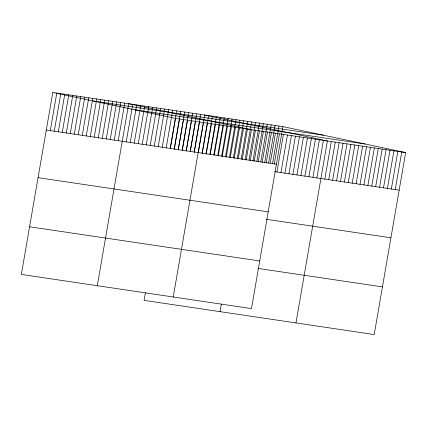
<?xml version="1.0" encoding="UTF-8"?>
<svg xmlns="http://www.w3.org/2000/svg" width="427" height="427" viewBox="0 0 427 427"><rect width="100%" height="100%" fill="white"/><g stroke="black" fill="none" stroke-linecap="round" stroke-linejoin="round"><path stroke-width="0.64" d="M52.783 92.451L21.35 274.428L251.487 308.609L282.92 126.632L52.783 92.451L175.513 118.391L405.65 152.572L374.217 334.549L144.08 300.368L145.415 292.628M50.29 130.614L56.78 93.043M54.288 131.206L60.778 93.636M58.285 131.799L64.776 94.228M62.283 132.391L68.774 94.821M66.281 132.989L72.766 95.418M70.279 133.582L76.764 96.011M74.271 134.174L80.762 96.603M78.269 134.767L84.76 97.196M82.267 135.364L88.757 97.794M86.265 135.957L92.755 98.386M90.262 136.549L96.753 98.979M94.26 137.142L100.751 99.571M98.258 137.74L104.743 100.164M102.256 138.332L108.741 100.761M106.248 138.924L112.739 101.354M110.246 139.517L116.736 101.946M114.244 140.109L120.734 102.539M118.242 140.707L124.732 103.137M97.297 285.706L128.73 103.729L251.46 129.669L246.198 160.12M126.237 141.892L132.728 104.321M130.235 142.485L136.725 104.914M134.233 143.082L140.718 105.512M138.225 143.675L144.716 106.104M142.223 144.267L148.713 106.697M146.221 144.86L152.711 107.289M150.219 145.458L156.709 107.882M154.216 146.05L160.707 108.479M158.214 146.642L164.705 109.072M162.212 147.235L168.702 109.664M166.21 147.827L172.695 110.257M170.202 148.425L176.693 110.855M170.256 148.836L175.513 118.391M174.2 149.018L180.69 111.447M174.253 149.429L179.511 118.984M178.198 149.61L184.688 112.039M178.246 150.026L183.509 119.581M182.196 150.203L188.686 112.632M182.244 150.619L187.506 120.174M186.193 150.8L192.684 113.23M186.241 151.211L191.499 120.766M190.191 151.393L196.682 113.822M190.239 151.804L195.497 121.359M194.189 151.985L200.679 114.415M194.237 152.402L199.494 121.951M173.239 296.984L204.672 115.007L327.402 140.953L295.97 322.929M198.347 152.343L203.492 122.549M202.099 153.16L208.584 115.589M202.233 153.587L207.49 123.141M206.011 153.741L212.497 116.171M206.23 154.179L211.488 123.734M209.924 154.323L216.409 116.752M210.223 154.771L215.486 124.326M213.836 154.905L220.321 117.334M214.221 155.369L219.483 124.924M217.743 155.487L224.234 117.916M218.218 155.962L223.476 125.517M221.656 156.063L228.146 118.492M222.216 156.554L227.474 126.109M225.568 156.645L232.058 119.074M226.214 157.147L231.471 126.702M229.48 157.227L235.971 119.656M230.212 157.744L235.469 127.299M233.393 157.809L239.883 120.238M234.209 158.337L239.467 127.892M237.305 158.39L243.796 120.82M238.207 158.929L243.465 128.484M241.218 158.972L247.708 121.401M242.2 159.522L247.463 129.077M245.13 159.554L251.62 121.983M220.022 311.651L221.362 303.907M249.042 160.136L255.533 122.565M250.195 160.712L255.453 130.267M252.955 160.712L259.445 123.141M254.193 161.305L259.451 130.859M256.867 161.294L263.358 123.723M258.191 161.897L263.448 131.452M260.78 161.876L267.27 124.305M262.189 162.49L267.446 132.044M264.692 162.457L271.182 124.887M266.186 163.087L271.444 132.642M268.604 163.039L275.095 125.469M270.291 163.034L275.442 133.235M272.517 163.621L279.007 126.05M274.177 164.272L279.439 133.827M276.947 171.99L283.437 134.42M280.945 172.588L287.43 135.017M284.937 173.181L291.427 135.61M288.935 173.773L295.425 136.202M292.933 174.365L299.423 136.795M296.93 174.958L303.421 137.387M300.928 175.556L307.419 137.985M304.926 176.148L311.416 138.578M308.924 176.741L315.414 139.17M312.922 177.333L319.407 139.762M316.914 177.931L323.404 140.36M324.824 179.105L331.315 141.534M328.737 179.687L335.227 142.116M332.649 180.263L339.139 142.693M336.561 180.845L343.052 143.275M340.474 181.427L346.964 143.856M344.386 182.009L350.877 144.438M348.299 182.591L354.789 145.02M352.211 183.172L358.701 145.602M356.123 183.754L362.614 146.183M360.036 184.336L366.526 146.76M363.948 184.912L370.439 147.342M367.861 185.494L374.351 147.923M371.773 186.076L378.263 148.505M375.685 186.658L382.176 149.087M379.598 187.239L386.088 149.669M383.51 187.821L390 150.251M387.422 188.403L393.913 150.832M391.335 188.98L397.825 151.409M395.247 189.561L401.738 151.991M93.283 101.012L323.42 135.194M135.012 109.83L365.149 144.011M46.292 130.021L276.429 164.203M274.662 171.654L399.16 190.143M38.062 177.675L268.199 211.856M266.432 219.307L390.929 237.796M29.58 226.774L259.717 260.956M257.951 268.407L382.448 286.896M282.92 126.632L405.65 152.572"/></g></svg>
